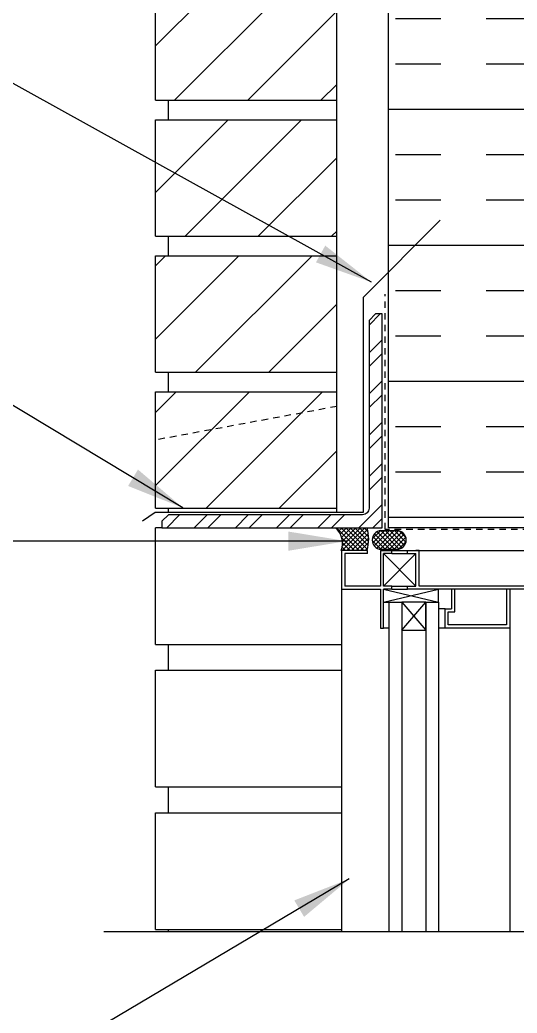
# Model space of a CAD drawing. Header units: inches. Extents: x 2887 to 2944.5, y 416 to 501.
# Drawn here: x 2899.5 to 2909.1, y 470.81 to 489.97 of the extents above; entities that cross this region are included whole.
import ezdxf

# ---------------------------------------------------------------- set-up
doc = ezdxf.new("R2010")
doc.units = ezdxf.units.IN
doc.header["$LTSCALE"] = 0.5
doc.header["$MEASUREMENT"] = 0
doc.linetypes.add('DASHED2', pattern=[0.375, 0.25, -0.125])
for name, color, linetype in [('HATCH', 12, 'CONTINUOUS'), ('LINE18', 9, 'CONTINUOUS'), ('line25', 2, 'CONTINUOUS'), ('LINE50', 5, 'CONTINUOUS'), ('LINE9', 9, 'CONTINUOUS'), ('TEXT', 4, 'CONTINUOUS')]:
    doc.layers.add(name, color=color, linetype=linetype)
doc.styles.add('DIM', font='romans.shx', dxfattribs={"width": 0.7})
doc.dimstyles.new('ext_12', dxfattribs={"dimscale": 12, "dimtxt": 0.09375, "dimasz": 0.09375, "dimexe": 0.09375, "dimexo": 0.0625, "dimgap": 0.0625, "dimtad": 1, "dimdec": 1, "dimzin": 3, "dimdsep": 46, "dimlunit": 4, "dimtxsty": 'DIM', "dimcen": 0.09, "dimdle": 0.09375, "dimclrt": 4, "dimadec": 0, "dimazin": 0, "dimtfac": 1, "dimtdec": 1, "dimtmove": 2, "dimatfit": 3, "dimfxl": 1, "dimfrac": 2, "dimtolj": 1, "dimtzin": 0, "dimarcsym": 0})

msp = doc.modelspace()

# ---------------------------------------------------------------- hatches: boundary and pattern name
at = {"layer": 'HATCH'}
h = msp.add_hatch(dxfattribs=at)
h.set_pattern_fill('ANSI31', color=256, scale=8, style=0)
h.set_pattern_definition([(45, (0, 0), (-0.7071067811865475, 0.7071067811865476), [])])
h.paths.add_polyline_path([(2905.619681387929, 490.673613456282), (2902.119681387929, 490.673613456282), (2902.119681387929, 488.423613456282), (2905.619681387929, 488.423613456282)])
h.paths.add_polyline_path([(2905.619681387929, 488.048613456282), (2902.119681387929, 488.048613456282), (2902.119681387929, 485.798613456282), (2905.619681387929, 485.798613456282)])
h.paths.add_polyline_path([(2905.619681387929, 485.423613456282), (2902.119681387929, 485.423613456282), (2902.119681387929, 483.173613456282), (2905.619681387929, 483.173613456282)])
h.paths.add_polyline_path([(2905.619681387929, 482.5142479683681), (2902.119681387929, 481.8664565789763), (2902.119681387929, 480.548613456282), (2905.619681387929, 480.548613456282)])
h.paths.add_polyline_path([(2905.619681387929, 482.5142479683681), (2905.619681387929, 482.798613456282), (2902.119681387929, 482.798613456282), (2902.119681387929, 481.8664565789763)])
h.paths.add_polyline_path([(2905.619681387929, 493.298613456282), (2902.119681387929, 493.298613456282), (2902.119681387929, 491.048613456282), (2905.619681387929, 491.048613456282)])
h.paths.add_polyline_path([(2905.619681387929, 495.923613456282), (2902.119681387929, 495.923613456282), (2902.119681387929, 493.673613456282), (2905.619681387929, 493.673613456282)])
h.paths.add_polyline_path([(2905.619681387929, 500.0374187434421), (2902.119681387929, 500.0374187434422), (2902.119681387929, 498.923613456282), (2905.619681387929, 498.923613456282)])
h.paths.add_polyline_path([(2905.619681387929, 498.548613456282), (2902.119681387929, 498.548613456282), (2902.119681387929, 496.298613456282), (2905.619681387929, 496.298613456282)])
h.paths.add_polyline_path([(2905.619681387929, 444.4056154363331), (2902.119681387927, 444.4056154363331), (2902.119681387927, 442.1556154363331), (2905.619681387929, 442.1556154363331)])
h.paths.add_polyline_path([(2905.61968138793, 447.0306154363331), (2902.119681387928, 447.0306154363331), (2902.119681387928, 444.7806154363331), (2905.619681387931, 444.7806154363331)])
h.paths.add_polyline_path([(2905.61968138793, 449.6556154363331), (2902.119681387928, 449.6556154363331), (2902.119681387928, 447.4056154363331), (2905.61968138793, 447.4056154363331)])
h.paths.add_polyline_path([(2905.619681387929, 452.2806154363331), (2902.119681387928, 452.2806154363331), (2902.119681387928, 450.0306154363331), (2905.61968138793, 450.0306154363331)])
h.paths.add_polyline_path([(2905.619681387929, 454.9056154363331), (2902.119681387928, 454.9056154363331), (2902.119681387928, 452.6556154363331), (2905.619681387929, 452.6556154363331)])
h.paths.add_polyline_path([(2905.619681387929, 457.5306154363331), (2902.119681387928, 457.5306154363331), (2902.119681387928, 455.2806154363331), (2905.61968138793, 455.2806154363331)])
h = msp.add_hatch(dxfattribs=at)
h.set_pattern_fill('INSUL', color=256, scale=7, style=0)
h.set_pattern_definition([(0, (0, 0), (0, 2.625), []), (0, (0, 0.875), (0, 2.625), [0.875, -0.875]), (0, (0, 1.75), (0, 2.625), [0.875, -0.875])])
h.paths.add_polyline_path([(2909.244681387931, 491.0374187434418), (2908.557181387931, 491.0374187434418), (2908.557181387931, 490.5374187434418), (2907.057181387931, 490.5374187434418), (2907.057181387931, 491.0374187434418), (2906.619681387929, 491.0374187434418), (2906.619681387929, 490.798613456282), (2906.61968138793, 480.1736134562842), (2909.24468138793, 480.1736134562843)])
h.paths.add_polyline_path([(2923.869681387931, 491.0374187434418), (2923.432181387931, 491.0374187434418), (2923.432181387931, 490.5374187434418), (2921.932181387931, 490.5374187434418), (2921.932181387931, 491.0374187434418), (2921.494681387931, 491.0374187434418), (2921.244681387931, 491.0374187434418), (2921.24468138793, 481.6736134562842), (2923.869681387931, 481.6736134562842)])
h = msp.add_hatch(dxfattribs=at)
h.set_pattern_fill('ANSI32', color=256, scale=1.5, style=0)
h.set_pattern_definition([(45, (2991.854177948154, 325.7400863135098), (-0.397747564417433, 0.397747564417433), []), (45, (2992.119342990654, 325.7400863135098), (-0.397747564417433, 0.397747564417433), [])])
h.paths.add_polyline_path([(2906.494681387929, 480.173613456282), (2906.494681387929, 484.2986134562821), (2906.369681387929, 484.2986134562821), (2906.244681387929, 484.1736134562821), (2906.244681387929, 480.548613456282, -0.4142135623730951), (2906.119681387929, 480.423613456282), (2902.369681387929, 480.423613456282), (2902.244681387929, 480.298613456282), (2902.244681387929, 480.173613456282)])
h = msp.add_hatch(dxfattribs=at)
h.set_pattern_fill('ANSI37', color=256, scale=0.5)
h.set_pattern_definition([(45, (82.01511263613747, -5.750340238904414), (-0.04419417382415922, 0.04419417382415922), []), (135, (82.01511263613747, -5.750340238904414), (-0.04419417382415922, -0.04419417382415922), [])])
edge = h.paths.add_edge_path()
edge.add_line((2906.804888637641, 480.1178749396689), (2906.468651752096, 480.1177768420646))
edge.add_arc((2906.485782737312, 479.9370713682393), 0.1815156712927789, 95.41548902598267, 264.9231643827395)
edge.add_line((2906.469720125961, 479.7562677968103), (2906.804888637643, 479.7562677968102))
edge.add_arc((2906.779213263264, 479.9370713682395), 0.1826175136482877, 278.0823617778396, 441.9176382225917)
edge = h.paths.add_edge_path()
edge.add_line((2911.264482910447, 480.0783427486173), (2910.521056552242, 480.0783427486173))
edge.add_arc((2910.521056552242, 480.1083427486171), 0.02999999999985903, 179.9999999995657, 270.00000000086845, ccw=False)
edge.add_line((2910.491056552242, 480.1083427486174), (2910.491056552242, 480.1108427486173))
edge.add_arc((2910.461056552243, 480.1108427486175), 0.02999999999974534, 359.9999999995658, 450.0000000008685)
edge.add_line((2910.461056552242, 480.1408427486174), (2909.71800920003, 480.138750828527))
edge.add_arc((2909.860900185065, 479.9548625694885), 0.2328792077800448, 127.8491122118469, 249.9383996019562)
edge.add_line((2909.781015575235, 479.7361134562821), (2910.707197988065, 479.7361134562821))
edge.add_line((2910.707197988065, 479.7361134562821), (2911.207233276652, 479.7361134562821))
edge.add_arc((2911.749157109988, 479.8213611665207), 0.5485878354809257, 152.0667892603302, 188.9396954708881, ccw=False)
edge = h.paths.add_edge_path()
edge.add_line((2906.207246759378, 480.173613456282), (2905.592122304511, 480.173613456282))
edge.add_arc((2905.331499095734, 479.8711659342042), 0.3992479938136158, -19.77133413250442, 49.24807016760468, ccw=False)
edge.add_line((2905.707211470791, 479.7361134562821), (2906.207246759378, 479.7361134562821))
edge.add_arc((2905.394853524828, 479.9548634562821), 0.8413289071718094, 344.9296216020651, 375.0703783979348)

# ---------------------------------------------------------------- linework, layer by layer
at = {"layer": 'HATCH', "color": 6, "linetype": 'DASHED2'}
for p, q in [((2906.55718138793, 480.1408427486169), (2906.55718138793, 484.6815304672692)), ((2910.461056552242, 480.1408427486173), (2906.55718138793, 480.1408427486169))]:
    msp.add_line(p, q, dxfattribs=at)
at = {"layer": 'HATCH'}
for p, q in [((2902.244681387929, 480.173613456282), (2902.119681387929, 480.1736134562819)), ((2906.468651752096, 480.1177768420646), (2906.804888637641, 480.1178749396689)), ((2906.804888637643, 479.7562677968102), (2906.469720125967, 479.7562677968103))]:
    msp.add_line(p, q, dxfattribs=at)
at = {"layer": 'HATCH', "flags": 128}
for points in [[(2905.711570532106, 478.986099088519), (2905.711570532106, 472.381026447068)], [(2908.961549234671, 478.2361232858693), (2908.961549234671, 472.3810264470679)]]:
    msp.add_lwpolyline(points, dxfattribs=at)
at = {"layer": 'HATCH'}
for centre, radius, start, end in [((2905.331499095733, 479.8711659342039), 0.3992479938139603, 340.2286658675619, 49.24807016758128), ((2905.394853524828, 479.954863456282), 0.8413289071717946, 344.9296216020878, 15.07037839795985), ((2906.485782737312, 479.9370713682393), 0.1815156712927948, 95.07683561524048, 264.9231643846026), ((2906.779213263264, 479.9370713682395), 0.1826175136482877, 278.0823617778289, 81.9176382225922)]:
    msp.add_arc(centre, radius, start, end, dxfattribs=at)
at = {"layer": 'LINE18'}
msp.add_line((2906.211605820693, 479.6735994039319), (2906.211605820693, 479.7361134562842), dxfattribs=at)
at = {"layer": 'LINE18', "flags": 128}
for points in [[(2906.211605820693, 479.7361134562842), (2905.711570532106, 479.7361134562842), (2905.711570532106, 478.986099088519), (2906.461604182429, 478.986099088519), (2906.461604182429, 478.2361232858693)], [(2906.211605820693, 479.6735994039319), (2905.774046019342, 479.6735994039319), (2905.774046019342, 479.0486902711024)], [(2906.461604182429, 479.7361134562842), (2910.749505123109, 479.7361134562842)], [(2906.461604182429, 479.7361134562842), (2906.461604182429, 479.0486131408713)], [(2906.461604182429, 479.7361134562842), (2906.524079669665, 479.7361134562842)], [(2906.684202029546, 479.7361134562842), (2906.524079669665, 479.7361134562842)], [(2906.524079669665, 479.0486131408713), (2906.524079669665, 479.6735994039319)], [(2906.684202029546, 479.6735994039319), (2906.524079669665, 479.6735994039319)], [(2906.684202029546, 479.6735994039319), (2906.684202029546, 479.7361134562842)], [(2906.684202029546, 479.6735994039319), (2906.988712182152, 479.6735994039319)], [(2906.988712182152, 479.7361134562842), (2907.148834542033, 479.7361134562842)], [(2906.988712182152, 479.6735994039319), (2906.988712182152, 479.7361134562842)], [(2906.988712182152, 479.6735994039319), (2907.148834542033, 479.6735994039319)], [(2907.211310029269, 479.7361134562842), (2907.148834542033, 479.7361134562842)], [(2907.148834542033, 479.0486131408713), (2907.148834542033, 479.6735994039319)], [(2907.211310029269, 479.0485745757557), (2907.211310029269, 479.7361134562842)], [(2906.461604182429, 479.0486131408713), (2905.774046019342, 479.0486902711024)], [(2906.684202029546, 479.0486131408713), (2906.524079669665, 479.0486131408713)], [(2906.684202029546, 479.0486131408713), (2906.988712182152, 479.0486131408713)], [(2906.684202029546, 478.986099088519), (2906.684202029546, 479.0486131408713)], [(2906.988712182152, 478.986099088519), (2906.988712182152, 479.0486131408713)], [(2906.988712182152, 479.0486131408713), (2907.148834542033, 479.0486131408713)], [(2911.14911685073, 479.0486517059869), (2907.211310029269, 479.0485983319287)], [(2906.524079669665, 478.2361232858693), (2906.524079669665, 478.986099088519)], [(2906.684202029546, 478.986099088519), (2906.524079669665, 478.986099088519)], [(2906.684202029546, 478.986099088519), (2906.988712182152, 478.986099088519)], [(2911.211592337967, 478.986099088519), (2906.988712182152, 478.986099088519)], [(2907.586625734077, 478.7360814442254), (2907.586625734077, 478.986099088519)], [(2908.961549234671, 478.986099088519), (2908.961549234671, 478.2361232858693), (2907.71157670855, 478.2361232858693), (2907.71157670855, 478.611130469752), (2907.836527683023, 478.611130469752)], [(2908.899073747435, 478.986099088519), (2908.899073747435, 478.2985216428749), (2907.774052195787, 478.2986373382216), (2907.774052195787, 478.5486935476308), (2907.89900317026, 478.5485778522841)], [(2907.836527683023, 478.986099088519), (2907.836527683023, 478.611130469752)], [(2907.89900317026, 478.5485778522841), (2907.89900317026, 478.986099088519)], [(2906.524079669665, 478.2361232858693), (2906.524079669665, 478.7360814442254), (2906.624040449244, 478.7360814442254), (2906.624040449244, 478.2361232858693), (2906.524079669665, 478.2361232858693)], [(2906.624040449244, 478.7360814442254), (2906.624040449244, 472.381026447068)], [(2906.624040449244, 478.7360814442254), (2906.873942398191, 478.7360814442254)], [(2906.873942398191, 478.7360814442254), (2906.873942398191, 478.1984451679494), (2907.33672378513, 478.1984451679494), (2907.33672378513, 478.7360814442254), (2906.873942398191, 478.7360814442254)], [(2907.33672378513, 478.7360814442254), (2907.586625734077, 478.7360814442254)], [(2907.586625734077, 478.7360814442254), (2907.586625734077, 472.3810264470679)], [(2907.71157670855, 478.611130469752), (2907.586625734077, 478.611130469752)], [(2906.461604182429, 478.2361232858693), (2906.524079669665, 478.2361232858693)], [(2907.71157670855, 478.2361232858693), (2907.586625734077, 478.2361232858693)]]:
    msp.add_lwpolyline(points, dxfattribs=at)
at = {"layer": 'line25'}
for p, q in [((2902.119681387929, 488.423613456282), (2902.119681387929, 490.673613456282)), ((2905.619681387929, 480.4744640147795), (2905.619681387929, 490.673613456282)), ((2902.119681387929, 488.423613456282), (2905.619681387929, 488.423613456282)), ((2902.369681387929, 488.048613456282), (2902.369681387929, 488.423613456282)), ((2902.119681387929, 488.048613456282), (2905.619681387929, 488.048613456282)), ((2902.119681387929, 485.798613456282), (2902.119681387929, 488.048613456282)), ((2902.119681387929, 485.798613456282), (2905.619681387929, 485.798613456282)), ((2902.369681387929, 485.423613456282), (2902.369681387929, 485.798613456282)), ((2902.119681387929, 485.423613456282), (2905.619681387929, 485.423613456282)), ((2902.119681387929, 483.173613456282), (2902.119681387929, 485.423613456282)), ((2902.119681387929, 483.173613456282), (2905.619681387929, 483.173613456282)), ((2902.369681387929, 482.798613456282), (2902.369681387929, 483.173613456282)), ((2902.119681387929, 480.548613456282), (2902.119681387929, 482.798613456282)), ((2902.119681387929, 482.798613456282), (2905.619681387929, 482.798613456282)), ((2902.119681387929, 480.548613456282), (2905.619681387929, 480.548613456282)), ((2902.369681387929, 480.4744640147796), (2902.369681387929, 480.548613456282)), ((2909.249040449243, 480.1736134562843), (2906.61968138793, 480.1736134562842))]:
    msp.add_line(p, q, dxfattribs=at)
at = {"layer": 'line25', "color": 12}
for p, q in [((2902.119681387929, 477.9236134562819), (2902.119681387929, 480.1736134562819)), ((2902.119681387929, 477.9236134562819), (2905.711570532106, 477.9236134562819)), ((2902.369681387929, 477.4236134562819), (2902.369681387929, 477.9236134562819)), ((2902.119681387929, 475.1736134562819), (2902.119681387929, 477.4236134562819)), ((2902.119681387929, 477.4236134562819), (2905.711570532106, 477.4236134562819)), ((2902.119681387929, 475.1736134562819), (2905.711570532106, 475.1736134562819)), ((2902.369681387929, 474.6736134562819), (2902.369681387929, 475.1736134562819)), ((2902.119681387929, 472.4236134562819), (2902.119681387929, 474.6736134562819)), ((2902.119681387929, 474.6736134562819), (2905.711570532106, 474.6736134562821)), ((2902.119681387929, 472.4236134562819), (2905.711570532106, 472.4236134562819)), ((2902.369681387929, 472.3810264470681), (2902.369681387929, 472.4236134562819))]:
    msp.add_line(p, q, dxfattribs=at)
at = {"layer": 'line25'}
msp.add_lwpolyline([(2906.619681387931, 480.3076039677545), (2906.619681387931, 481.8076039677545)], dxfattribs=at)
at = {"layer": 'line25', "color": 12, "flags": 128}
for points in [[(2906.524079669665, 479.6735994039319), (2907.148834542033, 479.0486131408713)], [(2906.524079669665, 479.0486131408713), (2907.148834542033, 479.6735994039319)], [(2906.524079669665, 478.7360814442254), (2907.586625734077, 478.986099088519)], [(2906.524079669665, 478.986099088519), (2907.586625734077, 478.7360814442254)], [(2906.873942398191, 478.7360814442254), (2906.873942398191, 472.3810264470679)], [(2906.873942398191, 478.1984451679494), (2907.33672378513, 478.7360814442254)], [(2906.873942398191, 478.7360814442254), (2907.33672378513, 478.1984451679494)], [(2907.33672378513, 478.7360814442254), (2907.33672378513, 472.3810264470679)]]:
    msp.add_lwpolyline(points, dxfattribs=at)
at = {"layer": 'LINE50'}
msp.add_line((2906.61968138793, 480.1736134562842), (2906.619681387931, 491.0374187434418), dxfattribs=at)
at = {"layer": 'LINE9', "linetype": 'DASHED2'}
msp.add_line((2905.619681387929, 482.5142479683681), (2902.119681387929, 481.8664565789763), dxfattribs=at)
at = {"layer": 'LINE9'}
msp.add_line((2901.119681387929, 472.3810264470681), (2912.244681387929, 472.3810264470679), dxfattribs=at)
msp.add_lwpolyline([(2901.869720623803, 480.3068760927081), (2902.112691555296, 480.4744640147796), (2906.136707854046, 480.4744640147795), (2906.136707854046, 484.6244640147796), (2907.61968138793, 486.107437548664)], dxfattribs=at)
at = {"layer": 'LINE9', "color": 9}
msp.add_lwpolyline([(2906.494681387929, 484.2986134562821), (2906.369681387929, 484.2986134562821), (2906.244681387929, 484.1736134562821), (2906.244681387929, 480.548613456282, -0.414213562373094), (2906.119681387929, 480.423613456282), (2902.369681387929, 480.423613456282), (2902.244681387929, 480.298613456282), (2902.244681387929, 480.173613456282), (2906.494681387929, 480.173613456282)], format="xyb", close=True, dxfattribs=at)

# ---------------------------------------------------------------- leaders
at = {"layer": 'TEXT'}
for points in [[(2906.291768955375, 484.9119597158518), (2898.298609434777, 489.3382161849769), (2896.415546129548, 489.3382161849769)], [(2902.649742489258, 480.5576039677538), (2897.663801763356, 483.5576244208696), (2895.03005295302, 483.5576244208696)]]:
    msp.add_leader(points, dimstyle='ext_12', dxfattribs=at)
for points in [[(2905.811772608649, 479.9150583250001), (2893.345557915392, 479.9150583250001)], [(2905.862272572121, 473.3960458670137), (2899.852674379218, 469.8391529869314)]]:
    msp.add_leader(points, dimstyle='ext_12', override={"dimgap": 0.0625, "dimtad": 0}, dxfattribs=at)

doc.saveas('drawing.dxf')
